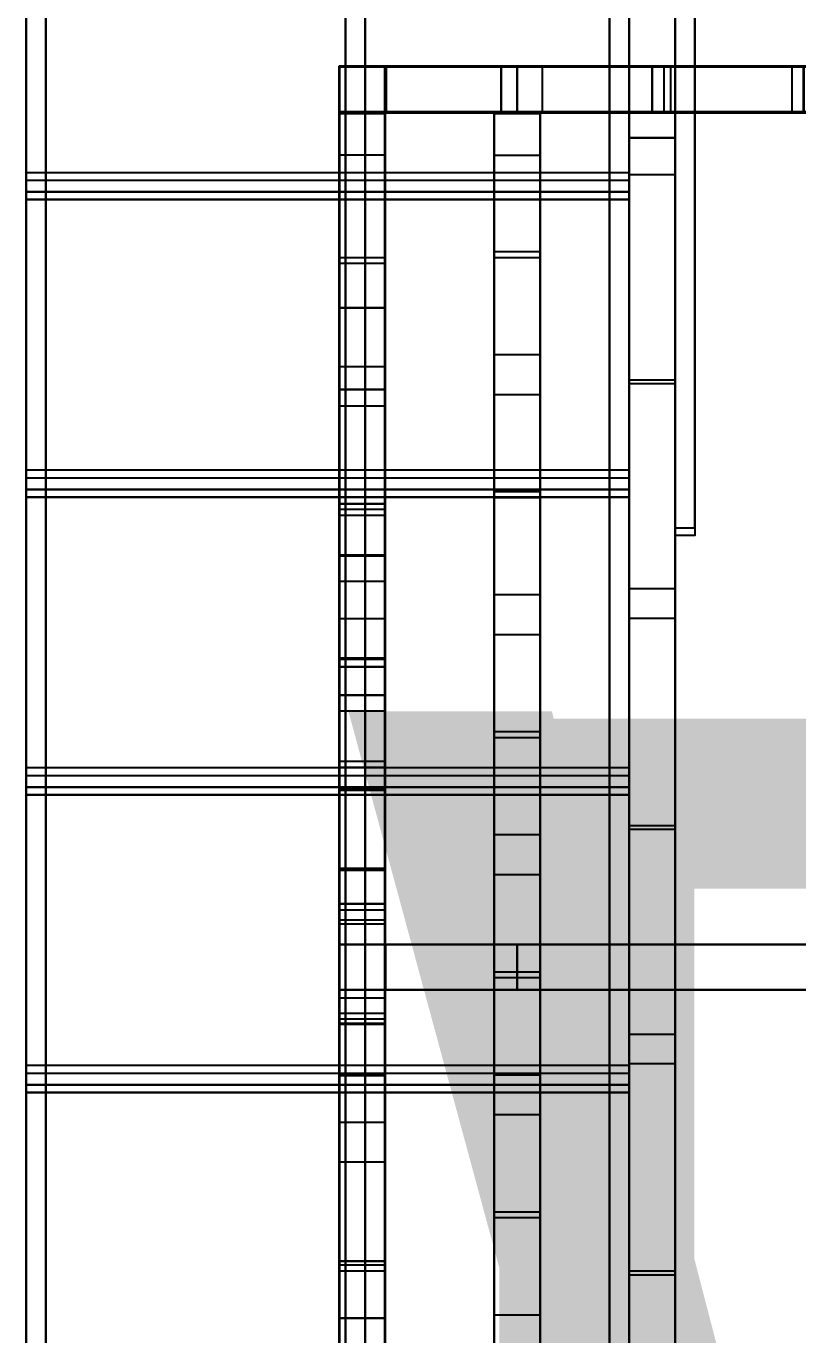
# Model space of a CAD drawing. Header units: inches. Extents: x -11 to 659, y 11 to 544.
# Drawn here: x -11.3 to 47.8, y 325 to 425.4 of the extents above; entities that cross this region are included whole.
import ezdxf

# ---------------------------------------------------------------- set-up
doc = ezdxf.new("R2010")
doc.units = ezdxf.units.IN
doc.header["$MEASUREMENT"] = 0
for name, color, linetype in [('FT2', 8, 'CONTINUOUS'), ('R2', 4, 'CONTINUOUS'), ('RT2', 7, 'CONTINUOUS'), ('W1', 5, 'CONTINUOUS'), ('W2', 5, 'CONTINUOUS')]:
    doc.layers.add(name, color=color, linetype=linetype)

msp = doc.modelspace()

# ---------------------------------------------------------------- linework, layer by layer
at = {"layer": 'FT2'}
for points in [[(12.66, 418.76, 136), (288.66, 418.76, 136), (288.66, 422.3, 136), (12.66, 422.3, 136)], [(12.66, 422.3, 136), (288.66, 422.3, 136), (288.66, 422.3, 134.54), (12.66, 422.3, 134.54)], [(12.66, 422.3, 120), (288.66, 422.3, 120), (288.66, 418.76, 120), (12.66, 418.76, 120)], [(12.66, 422.3, 120), (12.66, 422.3, 121.46), (288.66, 422.3, 121.46), (288.66, 422.3, 120)], [(12.66, 418.76, 120.04), (12.66, 418.76, 135.96), (12.66, 422.3, 135.96), (12.66, 422.3, 120.04)], [(12.66, 422.3, 120.04), (12.66, 422.3, 135.96), (14.12, 422.3, 135.96), (14.12, 422.3, 120.04)], [(25.09, 422.3, 135.96), (25.09, 422.3, 120.04), (25.09, 418.76, 120.04), (25.09, 418.76, 135.96)], [(25.09, 422.3, 135.96), (26.55, 422.3, 135.96), (26.55, 422.3, 120.04), (25.09, 422.3, 120.04)], [(28.23, 422.3, 136), (37.58, 422.3, 120.76), (36.34, 422.3, 120), (26.99, 422.3, 135.24)], [(28.23, 418.76, 136), (37.58, 418.76, 120.76), (37.58, 422.3, 120.76), (28.23, 422.3, 136)], [(38.06, 418.76, 120.76), (47.41, 418.76, 136), (47.41, 422.3, 136), (38.06, 422.3, 120.76)], [(38.06, 422.3, 120.76), (47.41, 422.3, 136), (48.65, 422.3, 135.24), (39.3, 422.3, 120)], [(12.66, 418.76, 136), (12.66, 418.76, 134.54), (288.66, 418.76, 134.54), (288.66, 418.76, 136)], [(12.66, 418.76, 120), (288.66, 418.76, 120), (288.66, 418.76, 121.46), (12.66, 418.76, 121.46)], [(12.66, 418.76, 120.04), (14.12, 418.76, 120.04), (14.12, 418.76, 135.96), (12.66, 418.76, 135.96)], [(16.2, 86.96, 136), (16.2, 418.72, 136), (12.66, 418.72, 136), (12.66, 86.96, 136)], [(12.66, 86.96, 136), (12.66, 418.72, 136), (12.66, 418.72, 134.54), (12.66, 86.96, 134.54)], [(12.66, 86.96, 120), (12.66, 418.72, 120), (16.2, 418.72, 120), (16.2, 86.96, 120)], [(12.66, 86.96, 120), (12.66, 86.96, 121.46), (12.66, 418.72, 121.46), (12.66, 418.72, 120)], [(12.66, 418.72, 120.04), (12.66, 418.72, 135.96), (16.2, 418.72, 135.96), (16.2, 418.72, 120.04)], [(12.66, 418.72, 120.04), (12.66, 417.26, 120.04), (12.66, 417.26, 135.96), (12.66, 418.72, 135.96)], [(16.2, 86.96, 136), (16.2, 86.96, 134.54), (16.2, 418.72, 134.54), (16.2, 418.72, 136)], [(16.2, 86.96, 120), (16.2, 418.72, 120), (16.2, 418.72, 121.46), (16.2, 86.96, 121.46)], [(16.2, 418.72, 120.04), (16.2, 418.72, 135.96), (16.2, 417.26, 135.96), (16.2, 417.26, 120.04)], [(28.08, 14.97, 136), (28.08, 418.72, 136), (24.54, 418.72, 136), (24.54, 14.97, 136)], [(24.54, 14.97, 136), (24.54, 418.72, 136), (24.54, 418.72, 134.54), (24.54, 14.97, 134.54)], [(24.54, 14.97, 120), (24.54, 418.72, 120), (28.08, 418.72, 120), (28.08, 14.97, 120)], [(24.54, 14.97, 120), (24.54, 14.97, 121.46), (24.54, 418.72, 121.46), (24.54, 418.72, 120)], [(24.54, 418.72, 120.04), (24.54, 418.72, 135.96), (28.08, 418.72, 135.96), (28.08, 418.72, 120.04)], [(24.54, 418.72, 120.04), (24.54, 417.26, 120.04), (24.54, 417.26, 135.96), (24.54, 418.72, 135.96)], [(25.09, 418.76, 135.96), (25.09, 418.76, 120.04), (26.55, 418.76, 120.04), (26.55, 418.76, 135.96)], [(28.23, 418.76, 136), (26.99, 418.76, 135.24), (36.34, 418.76, 120), (37.58, 418.76, 120.76)], [(28.08, 14.97, 136), (28.08, 14.97, 134.54), (28.08, 418.72, 134.54), (28.08, 418.72, 136)], [(28.08, 14.97, 120), (28.08, 418.72, 120), (28.08, 418.72, 121.46), (28.08, 14.97, 121.46)], [(28.08, 418.72, 120.04), (28.08, 418.72, 135.96), (28.08, 417.26, 135.96), (28.08, 417.26, 120.04)], [(38.06, 418.76, 120.76), (39.3, 418.76, 120), (48.65, 418.76, 135.24), (47.41, 418.76, 136)], [(12.66, 407.68, 120.66), (12.66, 415.52, 136), (12.66, 416.81, 135.34), (12.66, 408.98, 120)], [(16.2, 407.68, 120.66), (16.2, 408.98, 120), (16.2, 416.81, 135.34), (16.2, 415.52, 136)], [(24.54, 408.14, 120.63), (24.54, 415.5, 136), (24.54, 416.82, 135.37), (24.54, 409.45, 120)], [(28.08, 408.14, 120.63), (28.08, 409.45, 120), (28.08, 416.82, 135.37), (28.08, 415.5, 136)], [(16.2, 407.68, 120.66), (16.2, 415.52, 136), (12.66, 415.52, 136), (12.66, 407.68, 120.66)], [(28.08, 408.14, 120.63), (28.08, 415.5, 136), (24.54, 415.5, 136), (24.54, 408.14, 120.63)], [(16.2, 399.31, 136), (16.2, 407.2, 120.67), (12.66, 407.2, 120.67), (12.66, 399.31, 136)], [(12.66, 399.31, 136), (12.66, 407.2, 120.67), (12.66, 405.9, 120), (12.66, 398.01, 135.33)], [(16.2, 399.31, 136), (16.2, 398.01, 135.33), (16.2, 405.9, 120), (16.2, 407.2, 120.67)], [(28.08, 400.23, 136), (28.08, 407.65, 120.64), (24.54, 407.65, 120.64), (24.54, 400.23, 136)], [(24.54, 400.23, 136), (24.54, 407.65, 120.64), (24.54, 406.34, 120), (24.54, 398.92, 135.37)], [(28.08, 400.23, 136), (28.08, 398.92, 135.37), (28.08, 406.34, 120), (28.08, 407.65, 120.64)], [(24.54, 389.71, 120.64), (24.54, 397.14, 136), (24.54, 398.45, 135.37), (24.54, 391.02, 120)], [(28.08, 389.71, 120.64), (28.08, 391.02, 120), (28.08, 398.45, 135.37), (28.08, 397.14, 136)], [(12.66, 388.35, 120.67), (12.66, 396.25, 136), (12.66, 397.54, 135.33), (12.66, 389.65, 120)], [(16.2, 388.35, 120.67), (16.2, 389.65, 120), (16.2, 397.54, 135.33), (16.2, 396.25, 136)], [(28.08, 389.71, 120.64), (28.08, 397.14, 136), (24.54, 397.14, 136), (24.54, 389.71, 120.64)], [(16.2, 388.35, 120.67), (16.2, 396.25, 136), (12.66, 396.25, 136), (12.66, 388.35, 120.67)], [(28.08, 381.81, 136), (28.08, 389.24, 120.64), (24.54, 389.24, 120.64), (24.54, 381.81, 136)], [(24.54, 381.81, 136), (24.54, 389.24, 120.64), (24.54, 387.93, 120), (24.54, 380.5, 135.37)], [(28.08, 381.81, 136), (28.08, 380.5, 135.37), (28.08, 387.93, 120), (28.08, 389.24, 120.64)], [(16.2, 379.98, 136), (16.2, 387.88, 120.67), (12.66, 387.88, 120.67), (12.66, 379.98, 136)], [(12.66, 379.98, 136), (12.66, 387.88, 120.67), (12.66, 386.58, 120), (12.66, 378.69, 135.33)], [(16.2, 379.98, 136), (16.2, 378.69, 135.33), (16.2, 386.58, 120), (16.2, 387.88, 120.67)], [(24.54, 371.29, 120.64), (24.54, 378.72, 136), (24.54, 380.03, 135.37), (24.54, 372.6, 120)], [(28.08, 371.29, 120.64), (28.08, 372.6, 120), (28.08, 380.03, 135.37), (28.08, 378.72, 136)], [(28.08, 371.29, 120.64), (28.08, 378.72, 136), (24.54, 378.72, 136), (24.54, 371.29, 120.64)], [(12.66, 369.03, 120.67), (12.66, 376.92, 136), (12.66, 378.22, 135.33), (12.66, 370.32, 120)], [(16.2, 369.03, 120.67), (16.2, 370.32, 120), (16.2, 378.22, 135.33), (16.2, 376.92, 136)], [(16.2, 369.03, 120.67), (16.2, 376.92, 136), (12.66, 376.92, 136), (12.66, 369.03, 120.67)], [(28.08, 363.39, 136), (28.08, 370.82, 120.64), (24.54, 370.82, 120.64), (24.54, 363.39, 136)], [(24.54, 363.39, 136), (24.54, 370.82, 120.64), (24.54, 369.51, 120), (24.54, 362.08, 135.37)], [(28.08, 363.39, 136), (28.08, 362.08, 135.37), (28.08, 369.51, 120), (28.08, 370.82, 120.64)], [(16.2, 360.66, 136), (16.2, 368.55, 120.67), (12.66, 368.55, 120.67), (12.66, 360.66, 136)], [(12.66, 360.66, 136), (12.66, 368.55, 120.67), (12.66, 367.26, 120), (12.66, 359.36, 135.33)], [(16.2, 360.66, 136), (16.2, 359.36, 135.33), (16.2, 367.26, 120), (16.2, 368.55, 120.67)], [(24.54, 352.87, 120.64), (24.54, 360.3, 136), (24.54, 361.61, 135.37), (24.54, 354.18, 120)], [(28.08, 352.87, 120.64), (28.08, 354.18, 120), (28.08, 361.61, 135.37), (28.08, 360.3, 136)], [(28.08, 352.87, 120.64), (28.08, 360.3, 136), (24.54, 360.3, 136), (24.54, 352.87, 120.64)], [(12.66, 349.7, 120.67), (12.66, 357.6, 136), (12.66, 358.89, 135.33), (12.66, 351, 120)], [(16.2, 349.7, 120.67), (16.2, 351, 120), (16.2, 358.89, 135.33), (16.2, 357.6, 136)], [(16.2, 349.7, 120.67), (16.2, 357.6, 136), (12.66, 357.6, 136), (12.66, 349.7, 120.67)], [(28.08, 344.97, 136), (28.08, 352.4, 120.64), (24.54, 352.4, 120.64), (24.54, 344.97, 136)], [(24.54, 344.97, 136), (24.54, 352.4, 120.64), (24.54, 351.09, 120), (24.54, 343.66, 135.37)], [(28.08, 344.97, 136), (28.08, 343.66, 135.37), (28.08, 351.09, 120), (28.08, 352.4, 120.64)], [(16.2, 341.33, 136), (16.2, 349.23, 120.67), (12.66, 349.23, 120.67), (12.66, 341.33, 136)], [(12.66, 341.33, 136), (12.66, 349.23, 120.67), (12.66, 347.93, 120), (12.66, 340.04, 135.33)], [(16.2, 341.33, 136), (16.2, 340.04, 135.33), (16.2, 347.93, 120), (16.2, 349.23, 120.67)], [(24.54, 334.45, 120.64), (24.54, 341.88, 136), (24.54, 343.19, 135.37), (24.54, 335.76, 120)], [(28.08, 334.45, 120.64), (28.08, 335.76, 120), (28.08, 343.19, 135.37), (28.08, 341.88, 136)], [(28.08, 334.45, 120.64), (28.08, 341.88, 136), (24.54, 341.88, 136), (24.54, 334.45, 120.64)], [(12.66, 330.38, 120.67), (12.66, 338.27, 136), (12.66, 339.57, 135.33), (12.66, 331.67, 120)], [(16.2, 330.38, 120.67), (16.2, 331.67, 120), (16.2, 339.57, 135.33), (16.2, 338.27, 136)], [(16.2, 330.38, 120.67), (16.2, 338.27, 136), (12.66, 338.27, 136), (12.66, 330.38, 120.67)], [(28.08, 326.55, 136), (28.08, 333.98, 120.64), (24.54, 333.98, 120.64), (24.54, 326.55, 136)], [(24.54, 326.55, 136), (24.54, 333.98, 120.64), (24.54, 332.67, 120), (24.54, 325.24, 135.37)], [(28.08, 326.55, 136), (28.08, 325.24, 135.37), (28.08, 332.67, 120), (28.08, 333.98, 120.64)], [(16.2, 322.01, 136), (16.2, 329.9, 120.67), (12.66, 329.9, 120.67), (12.66, 322.01, 136)], [(12.66, 322.01, 136), (12.66, 329.9, 120.67), (12.66, 328.61, 120), (12.66, 320.71, 135.33)], [(16.2, 322.01, 136), (16.2, 320.71, 135.33), (16.2, 328.61, 120), (16.2, 329.9, 120.67)]]:
    msp.add_3dface(points, dxfattribs=at)
at = {"layer": 'R2'}
for points in [[(-11.34, 457.78, 256.5), (-11.34, 46.78, 324.98), (-11.34, 47.36, 328.5), (-11.34, 458.36, 260.01)], [(-9.84, 47.36, 328.5), (-9.84, 458.36, 260.01), (-11.34, 458.36, 260.01), (-11.34, 47.36, 328.5)], [(33.39, 458.36, 260.01), (33.39, 47.36, 328.5), (34.89, 47.36, 328.5), (34.89, 458.36, 260.01)], [(34.89, 46.78, 324.98), (34.89, 457.78, 256.5), (34.89, 458.36, 260.01), (34.89, 47.36, 328.5)], [(38.43, 457.78, 256.59), (38.43, 386.34, 268.5), (38.43, 386.92, 272.01), (38.43, 458.37, 260.11)], [(39.93, 386.92, 272.01), (39.93, 458.37, 260.11), (38.43, 458.37, 260.11), (38.43, 386.92, 272.01)], [(-9.84, 457.78, 256.5), (-9.84, 46.78, 324.98), (-11.34, 46.78, 324.98), (-11.34, 457.78, 256.5)], [(33.39, 46.78, 324.98), (33.39, 457.78, 256.5), (34.89, 457.78, 256.5), (34.89, 46.78, 324.98)], [(39.93, 457.78, 256.59), (39.93, 386.34, 268.5), (38.43, 386.34, 268.5), (38.43, 457.78, 256.59)], [(13.16, 435.53, 263.82), (13.16, 412.7, 267.62), (14.66, 412.7, 267.62), (14.66, 435.53, 263.82)], [(13.16, 412.11, 264.11), (13.16, 434.94, 260.3), (14.66, 434.94, 260.3), (14.66, 412.11, 264.11)], [(14.66, 412.11, 264.11), (14.66, 434.94, 260.3), (14.66, 435.53, 263.82), (14.66, 412.7, 267.62)], [(34.89, 414.17, 267.38), (-11.34, 414.17, 267.38), (-11.34, 412.7, 267.62), (34.89, 412.7, 267.62)], [(-11.34, 413.59, 263.86), (34.89, 413.59, 263.86), (34.89, 412.11, 264.11), (-11.34, 412.11, 264.11)], [(-11.34, 412.11, 264.11), (34.89, 412.11, 264.11), (34.89, 412.7, 267.62), (-11.34, 412.7, 267.62)], [(13.16, 412.7, 267.62), (13.16, 389.86, 271.43), (14.66, 389.86, 271.43), (14.66, 412.7, 267.62)], [(14.66, 389.28, 267.91), (14.66, 412.11, 264.11), (14.66, 412.7, 267.62), (14.66, 389.86, 271.43)], [(13.16, 389.28, 267.91), (13.16, 412.11, 264.11), (14.66, 412.11, 264.11), (14.66, 389.28, 267.91)], [(34.89, 391.34, 271.18), (-11.34, 391.34, 271.18), (-11.34, 389.86, 271.43), (34.89, 389.86, 271.43)], [(-11.34, 390.76, 267.67), (34.89, 390.76, 267.67), (34.89, 389.28, 267.91), (-11.34, 389.28, 267.91)], [(-11.34, 389.28, 267.91), (34.89, 389.28, 267.91), (34.89, 389.86, 271.43), (-11.34, 389.86, 271.43)], [(13.16, 389.86, 271.43), (13.16, 367.03, 275.23), (14.66, 367.03, 275.23), (14.66, 389.86, 271.43)], [(14.66, 366.44, 271.72), (14.66, 389.28, 267.91), (14.66, 389.86, 271.43), (14.66, 367.03, 275.23)], [(13.16, 366.44, 271.72), (13.16, 389.28, 267.91), (14.66, 389.28, 267.91), (14.66, 366.44, 271.72)], [(34.89, 368.51, 274.99), (-11.34, 368.51, 274.99), (-11.34, 367.03, 275.23), (34.89, 367.03, 275.23)], [(-11.34, 367.92, 271.47), (34.89, 367.92, 271.47), (34.89, 366.44, 271.72), (-11.34, 366.44, 271.72)], [(-11.34, 366.44, 271.72), (34.89, 366.44, 271.72), (34.89, 367.03, 275.23), (-11.34, 367.03, 275.23)], [(13.16, 367.03, 275.23), (13.16, 344.2, 279.04), (14.66, 344.2, 279.04), (14.66, 367.03, 275.23)], [(14.66, 343.61, 275.52), (14.66, 366.44, 271.72), (14.66, 367.03, 275.23), (14.66, 344.2, 279.04)], [(13.16, 343.61, 275.52), (13.16, 366.44, 271.72), (14.66, 366.44, 271.72), (14.66, 343.61, 275.52)], [(34.89, 345.67, 278.79), (-11.34, 345.67, 278.79), (-11.34, 344.2, 279.04), (34.89, 344.2, 279.04)], [(-11.34, 345.09, 275.28), (34.89, 345.09, 275.28), (34.89, 343.61, 275.52), (-11.34, 343.61, 275.52)], [(-11.34, 343.61, 275.52), (34.89, 343.61, 275.52), (34.89, 344.2, 279.04), (-11.34, 344.2, 279.04)], [(13.16, 344.2, 279.04), (13.16, 321.36, 282.84), (14.66, 321.36, 282.84), (14.66, 344.2, 279.04)], [(13.16, 320.78, 279.33), (13.16, 343.61, 275.52), (14.66, 343.61, 275.52), (14.66, 320.78, 279.33)], [(14.66, 320.78, 279.33), (14.66, 343.61, 275.52), (14.66, 344.2, 279.04), (14.66, 321.36, 282.84)]]:
    msp.add_3dface(points, dxfattribs=at)
at = {"layer": 'RT2'}
for points in [[(34.89, 458.34, 260), (34.89, 47.34, 328.48), (38.43, 47.34, 328.48), (38.43, 458.34, 260)], [(34.89, 458.34, 260), (34.89, 458.1, 258.56), (34.89, 47.1, 327.05), (34.89, 47.34, 328.48)], [(38.43, 458.34, 260), (38.43, 47.34, 328.48), (38.43, 47.1, 327.05), (38.43, 458.1, 258.56)], [(34.89, 416.84, 250.56), (34.89, 88.84, 305.22), (34.89, 89.08, 306.65), (34.89, 417.08, 252)], [(38.43, 416.84, 250.56), (38.43, 88.84, 305.22), (34.89, 88.84, 305.22), (34.89, 416.84, 250.56)], [(34.89, 416.84, 250.81), (34.89, 416.84, 266.92), (38.43, 416.84, 266.92), (38.43, 416.84, 250.81)], [(34.89, 416.84, 250.81), (34.89, 415.38, 250.81), (34.89, 415.38, 266.92), (34.89, 416.84, 266.92)], [(38.43, 416.84, 250.56), (38.43, 417.08, 252), (38.43, 89.08, 306.65), (38.43, 88.84, 305.22)], [(38.43, 416.84, 250.81), (38.43, 416.84, 266.92), (38.43, 415.38, 266.92), (38.43, 415.38, 250.81)], [(34.89, 414.02, 267.39), (34.89, 414.94, 266.25), (34.89, 399.19, 253.5), (34.89, 398.27, 254.64)], [(38.43, 414.02, 267.39), (38.43, 398.27, 254.64), (38.43, 399.19, 253.5), (38.43, 414.94, 266.25)], [(34.89, 414.02, 267.39), (34.89, 398.27, 254.64), (38.43, 398.27, 254.64), (38.43, 414.02, 267.39)], [(34.89, 397.98, 254.86), (34.89, 382.27, 272.68), (38.43, 382.27, 272.68), (38.43, 397.98, 254.86)], [(34.89, 397.98, 254.86), (34.89, 396.89, 253.9), (34.89, 381.18, 271.71), (34.89, 382.27, 272.68)], [(38.43, 397.98, 254.86), (38.43, 382.27, 272.68), (38.43, 381.18, 271.71), (38.43, 396.89, 253.9)], [(34.89, 379.98, 273.06), (34.89, 380.89, 271.92), (34.89, 365, 259.2), (34.89, 364.09, 260.34)], [(38.43, 379.98, 273.06), (38.43, 364.09, 260.34), (38.43, 365, 259.2), (38.43, 380.89, 271.92)], [(34.89, 379.98, 273.06), (34.89, 364.09, 260.34), (38.43, 364.09, 260.34), (38.43, 379.98, 273.06)], [(34.89, 363.79, 260.56), (34.89, 348.09, 278.37), (38.43, 348.09, 278.37), (38.43, 363.79, 260.56)], [(34.89, 363.79, 260.56), (34.89, 362.7, 259.59), (34.89, 346.99, 277.41), (34.89, 348.09, 278.37)], [(38.43, 363.79, 260.56), (38.43, 348.09, 278.37), (38.43, 346.99, 277.41), (38.43, 362.7, 259.59)], [(34.89, 345.79, 278.75), (34.89, 346.7, 277.62), (34.89, 330.82, 264.9), (34.89, 329.91, 266.03)], [(38.43, 345.79, 278.75), (38.43, 329.91, 266.03), (38.43, 330.82, 264.9), (38.43, 346.7, 277.62)], [(34.89, 345.79, 278.75), (34.89, 329.91, 266.03), (38.43, 329.91, 266.03), (38.43, 345.79, 278.75)], [(34.89, 329.6, 266.25), (34.89, 313.9, 284.07), (38.43, 313.9, 284.07), (38.43, 329.6, 266.25)], [(34.89, 329.6, 266.25), (34.89, 328.51, 265.29), (34.89, 312.81, 283.11), (34.89, 313.9, 284.07)], [(38.43, 329.6, 266.25), (38.43, 313.9, 284.07), (38.43, 312.81, 283.11), (38.43, 328.51, 265.29)]]:
    msp.add_3dface(points, dxfattribs=at)
at = {"layer": 'W1'}
for points in [[(12.68, 83.34), (12.68, 422.34), (16.18, 422.34), (16.18, 83.34)], [(12.68, 83.34, 1.5), (12.68, 422.34, 1.5), (12.68, 422.34), (12.68, 83.34)], [(12.68, 422.34), (12.68, 422.34, 120), (16.18, 422.34, 120), (16.18, 422.34)], [(12.68, 420.84), (12.68, 420.84, 120), (12.68, 422.34, 120), (12.68, 422.34)], [(12.68, 422.34, 120), (12.68, 83.34, 120), (16.18, 83.34, 120), (16.18, 422.34, 120)], [(12.68, 422.34, 118.5), (12.68, 83.34, 118.5), (12.68, 83.34, 120), (12.68, 422.34, 120)], [(12.68, 422.34, 60), (12.68, 418.84, 60), (16.18, 418.84, 60), (16.18, 422.34, 60)], [(12.68, 422.34, 58.5), (12.68, 418.84, 58.5), (12.68, 418.84, 60), (12.68, 422.34, 60)], [(16.18, 422.34, 1.5), (16.18, 83.34, 1.5), (16.18, 83.34), (16.18, 422.34)], [(16.18, 420.84, 120), (16.18, 420.84), (16.18, 422.34), (16.18, 422.34, 120)], [(16.18, 83.34, 118.5), (16.18, 422.34, 118.5), (16.18, 422.34, 120), (16.18, 83.34, 120)], [(16.18, 418.84, 58.5), (16.18, 422.34, 58.5), (16.18, 422.34, 60), (16.18, 418.84, 60)], [(16.26, 422.34), (285.07, 422.34), (285.07, 418.84), (16.26, 418.84)], [(16.26, 422.34, 1.5), (285.07, 422.34, 1.5), (285.07, 422.34), (16.26, 422.34)], [(285.07, 422.34, 120), (16.26, 422.34, 120), (16.26, 418.84, 120), (285.07, 418.84, 120)], [(285.07, 422.34, 118.5), (16.26, 422.34, 118.5), (16.26, 422.34, 120), (285.07, 422.34, 120)], [(16.26, 422.34, 120), (16.26, 422.34), (16.26, 418.84), (16.26, 418.84, 120)], [(17.76, 422.34, 120), (17.76, 422.34), (16.26, 422.34), (16.26, 422.34, 120)], [(26.31, 422.34, 60), (16.26, 422.34, 60), (16.26, 418.84, 60), (26.31, 418.84, 60)], [(26.31, 422.34, 58.5), (16.26, 422.34, 58.5), (16.26, 422.34, 60), (26.31, 422.34, 60)], [(26.31, 422.34, 120), (26.31, 422.34), (26.31, 418.84), (26.31, 418.84, 120)], [(27.81, 422.34, 120), (27.81, 422.34), (26.31, 422.34), (26.31, 422.34, 120)], [(48.31, 422.34, 60), (26.31, 422.34, 60), (26.31, 418.84, 60), (48.31, 418.84, 60)], [(48.31, 422.34, 58.5), (26.31, 422.34, 58.5), (26.31, 422.34, 60), (48.31, 422.34, 60)], [(12.68, 418.84), (12.68, 418.84, 120), (16.18, 418.84, 120), (16.18, 418.84)], [(12.68, 417.34), (12.68, 417.34, 120), (12.68, 418.84, 120), (12.68, 418.84)], [(12.68, 418.84, 60), (12.68, 397.55, 60), (16.18, 397.55, 60), (16.18, 418.84, 60)], [(12.68, 418.84, 58.5), (12.68, 397.55, 58.5), (12.68, 397.55, 60), (12.68, 418.84, 60)], [(16.18, 417.34, 120), (16.18, 417.34), (16.18, 418.84), (16.18, 418.84, 120)], [(16.18, 397.55, 58.5), (16.18, 418.84, 58.5), (16.18, 418.84, 60), (16.18, 397.55, 60)], [(285.07, 418.84, 1.5), (16.26, 418.84, 1.5), (16.26, 418.84), (285.07, 418.84)], [(16.26, 418.84, 118.5), (285.07, 418.84, 118.5), (285.07, 418.84, 120), (16.26, 418.84, 120)], [(17.76, 418.84), (17.76, 418.84, 120), (16.26, 418.84, 120), (16.26, 418.84)], [(16.26, 418.84, 58.5), (26.31, 418.84, 58.5), (26.31, 418.84, 60), (16.26, 418.84, 60)], [(27.81, 418.84), (27.81, 418.84, 120), (26.31, 418.84, 120), (26.31, 418.84)], [(26.31, 418.84, 58.5), (48.31, 418.84, 58.5), (48.31, 418.84, 60), (26.31, 418.84, 60)], [(12.68, 399.05, 120), (12.68, 399.05), (12.68, 397.55), (12.68, 397.55, 120)], [(16.18, 399.05), (16.18, 399.05, 120), (16.18, 397.55, 120), (16.18, 397.55)], [(12.68, 397.55, 120), (12.68, 397.55), (16.18, 397.55), (16.18, 397.55, 120)], [(12.68, 397.55, 60), (12.68, 376.26, 60), (16.18, 376.26, 60), (16.18, 397.55, 60)], [(12.68, 397.55, 58.5), (12.68, 376.26, 58.5), (12.68, 376.26, 60), (12.68, 397.55, 60)], [(16.18, 376.26, 58.5), (16.18, 397.55, 58.5), (16.18, 397.55, 60), (16.18, 376.26, 60)], [(12.68, 377.76, 120), (12.68, 377.76), (12.68, 376.26), (12.68, 376.26, 120)], [(16.18, 377.76), (16.18, 377.76, 120), (16.18, 376.26, 120), (16.18, 376.26)], [(12.68, 376.26, 120), (12.68, 376.26), (16.18, 376.26), (16.18, 376.26, 120)], [(12.68, 376.26, 60), (12.68, 354.97, 60), (16.18, 354.97, 60), (16.18, 376.26, 60)], [(12.68, 376.26, 58.5), (12.68, 354.97, 58.5), (12.68, 354.97, 60), (12.68, 376.26, 60)], [(16.18, 354.97, 58.5), (16.18, 376.26, 58.5), (16.18, 376.26, 60), (16.18, 354.97, 60)], [(12.68, 356.47, 120), (12.68, 356.47), (12.68, 354.97), (12.68, 354.97, 120)], [(16.18, 356.47), (16.18, 356.47, 120), (16.18, 354.97, 120), (16.18, 354.97)], [(12.68, 354.97, 120), (12.68, 354.97), (16.18, 354.97), (16.18, 354.97, 120)], [(12.68, 354.97, 60), (12.68, 351.47, 60), (16.18, 351.47, 60), (16.18, 354.97, 60)], [(12.68, 354.97, 58.5), (12.68, 351.47, 58.5), (12.68, 351.47, 60), (12.68, 354.97, 60)], [(16.18, 351.47, 58.5), (16.18, 354.97, 58.5), (16.18, 354.97, 60), (16.18, 351.47, 60)], [(16.22, 354.97), (140.39, 354.97), (140.39, 351.47), (16.22, 351.47)], [(16.22, 354.97, 1.5), (140.39, 354.97, 1.5), (140.39, 354.97), (16.22, 354.97)], [(140.39, 354.97, 120), (16.22, 354.97, 120), (16.22, 351.47, 120), (140.39, 351.47, 120)], [(140.39, 354.97, 118.5), (16.22, 354.97, 118.5), (16.22, 354.97, 120), (140.39, 354.97, 120)], [(16.22, 354.97, 120), (16.22, 354.97), (16.22, 351.47), (16.22, 351.47, 120)], [(17.72, 354.97, 120), (17.72, 354.97), (16.22, 354.97), (16.22, 354.97, 120)], [(26.31, 354.97, 40), (16.22, 354.97, 40), (16.22, 351.47, 40), (26.31, 351.47, 40)], [(26.31, 354.97, 38.5), (16.22, 354.97, 38.5), (16.22, 354.97, 40), (26.31, 354.97, 40)], [(26.31, 354.97, 80), (16.22, 354.97, 80), (16.22, 351.47, 80), (26.31, 351.47, 80)], [(26.31, 354.97, 78.5), (16.22, 354.97, 78.5), (16.22, 354.97, 80), (26.31, 354.97, 80)], [(26.31, 354.97, 120), (26.31, 354.97), (26.31, 351.47), (26.31, 351.47, 120)], [(27.81, 354.97, 120), (27.81, 354.97), (26.31, 354.97), (26.31, 354.97, 120)], [(50.31, 354.97, 40), (26.31, 354.97, 40), (26.31, 351.47, 40), (50.31, 351.47, 40)], [(50.31, 354.97, 38.5), (26.31, 354.97, 38.5), (26.31, 354.97, 40), (50.31, 354.97, 40)], [(50.31, 354.97, 80), (26.31, 354.97, 80), (26.31, 351.47, 80), (50.31, 351.47, 80)], [(50.31, 354.97, 78.5), (26.31, 354.97, 78.5), (26.31, 354.97, 80), (50.31, 354.97, 80)], [(12.68, 351.47), (12.68, 351.47, 120), (16.18, 351.47, 120), (16.18, 351.47)], [(12.68, 349.97), (12.68, 349.97, 120), (12.68, 351.47, 120), (12.68, 351.47)], [(12.68, 351.47, 60), (12.68, 330.66, 60), (16.18, 330.66, 60), (16.18, 351.47, 60)], [(12.68, 351.47, 58.5), (12.68, 330.66, 58.5), (12.68, 330.66, 60), (12.68, 351.47, 60)], [(16.18, 349.97, 120), (16.18, 349.97), (16.18, 351.47), (16.18, 351.47, 120)], [(16.18, 330.66, 58.5), (16.18, 351.47, 58.5), (16.18, 351.47, 60), (16.18, 330.66, 60)], [(140.39, 351.47, 1.5), (16.22, 351.47, 1.5), (16.22, 351.47), (140.39, 351.47)], [(16.22, 351.47, 118.5), (140.39, 351.47, 118.5), (140.39, 351.47, 120), (16.22, 351.47, 120)], [(17.72, 351.47), (17.72, 351.47, 120), (16.22, 351.47, 120), (16.22, 351.47)], [(16.22, 351.47, 38.5), (26.31, 351.47, 38.5), (26.31, 351.47, 40), (16.22, 351.47, 40)], [(16.22, 351.47, 78.5), (26.31, 351.47, 78.5), (26.31, 351.47, 80), (16.22, 351.47, 80)], [(27.81, 351.47), (27.81, 351.47, 120), (26.31, 351.47, 120), (26.31, 351.47)], [(26.31, 351.47, 38.5), (50.31, 351.47, 38.5), (50.31, 351.47, 40), (26.31, 351.47, 40)], [(26.31, 351.47, 78.5), (50.31, 351.47, 78.5), (50.31, 351.47, 80), (26.31, 351.47, 80)], [(12.68, 332.16, 120), (12.68, 332.16), (12.68, 330.66), (12.68, 330.66, 120)], [(16.18, 332.16), (16.18, 332.16, 120), (16.18, 330.66, 120), (16.18, 330.66)], [(12.68, 330.66, 120), (12.68, 330.66), (16.18, 330.66), (16.18, 330.66, 120)], [(12.68, 330.66, 60), (12.68, 309.84, 60), (16.18, 309.84, 60), (16.18, 330.66, 60)], [(12.68, 330.66, 58.5), (12.68, 309.84, 58.5), (12.68, 309.84, 60), (12.68, 330.66, 60)], [(16.18, 309.84, 58.5), (16.18, 330.66, 58.5), (16.18, 330.66, 60), (16.18, 309.84, 60)]]:
    msp.add_3dface(points, dxfattribs=at)
at = {"layer": 'W2'}
for points in [[(12.67, 83.34, 136.81), (12.67, 422.34, 136.81), (16.17, 422.34, 136.81), (16.17, 83.34, 136.81)], [(12.67, 83.34, 138.31), (12.67, 422.34, 138.31), (12.67, 422.34, 136.81), (12.67, 83.34, 136.81)], [(12.67, 422.34, 136.81), (12.67, 422.34, 262.4), (16.17, 422.34, 262.4), (16.17, 422.34, 136.81)], [(12.67, 420.84, 136.81), (12.67, 420.84, 262.4), (12.67, 422.34, 262.4), (12.67, 422.34, 136.81)], [(12.67, 422.34, 262.4), (12.67, 83.34, 318.89), (16.17, 83.34, 318.89), (16.17, 422.34, 262.4)], [(12.67, 422.09, 260.93), (12.67, 83.09, 317.41), (12.67, 83.34, 318.89), (12.67, 422.34, 262.4)], [(12.67, 422.34, 182.33), (12.67, 418.84, 182.33), (16.17, 418.84, 182.33), (16.17, 422.34, 182.33)], [(12.67, 422.34, 180.83), (12.67, 418.84, 180.83), (12.67, 418.84, 182.33), (12.67, 422.34, 182.33)], [(12.67, 422.34, 227.85), (12.67, 418.84, 227.85), (16.17, 418.84, 227.85), (16.17, 422.34, 227.85)], [(12.67, 422.34, 226.35), (12.67, 418.84, 226.35), (12.67, 418.84, 227.85), (12.67, 422.34, 227.85)], [(16.17, 422.34, 138.31), (16.17, 83.34, 138.31), (16.17, 83.34, 136.81), (16.17, 422.34, 136.81)], [(16.17, 420.84, 262.4), (16.17, 420.84, 136.81), (16.17, 422.34, 136.81), (16.17, 422.34, 262.4)], [(16.17, 83.09, 317.41), (16.17, 422.09, 260.93), (16.17, 422.34, 262.4), (16.17, 83.34, 318.89)], [(16.17, 418.84, 180.83), (16.17, 422.34, 180.83), (16.17, 422.34, 182.33), (16.17, 418.84, 182.33)], [(16.17, 418.84, 226.35), (16.17, 422.34, 226.35), (16.17, 422.34, 227.85), (16.17, 418.84, 227.85)], [(16.19, 422.34, 136.81), (285.07, 422.34, 136.81), (285.07, 418.84, 136.81), (16.19, 418.84, 136.81)], [(16.19, 422.34, 138.31), (285.07, 422.34, 138.31), (285.07, 422.34, 136.81), (16.19, 422.34, 136.81)], [(285.07, 422.34, 262.44), (16.19, 422.34, 262.44), (16.19, 418.84, 262.44), (285.07, 418.84, 262.44)], [(285.07, 422.34, 260.94), (16.19, 422.34, 260.94), (16.19, 422.34, 262.44), (285.07, 422.34, 262.44)], [(16.19, 422.34, 262.44), (16.19, 422.34, 136.81), (16.19, 418.84, 136.81), (16.19, 418.84, 262.44)], [(17.69, 422.34, 262.44), (17.69, 422.34, 136.81), (16.19, 422.34, 136.81), (16.19, 422.34, 262.44)], [(36.66, 422.34, 178.69), (16.19, 422.34, 178.69), (16.19, 418.84, 178.69), (36.66, 418.84, 178.69)], [(36.66, 422.34, 177.19), (16.19, 422.34, 177.19), (16.19, 422.34, 178.69), (36.66, 422.34, 178.69)], [(36.66, 422.34, 220.56), (16.19, 422.34, 220.56), (16.19, 418.84, 220.56), (36.66, 418.84, 220.56)], [(36.66, 422.34, 219.06), (16.19, 422.34, 219.06), (16.19, 422.34, 220.56), (36.66, 422.34, 220.56)], [(36.66, 422.34, 262.44), (36.66, 422.34, 136.81), (36.66, 418.84, 136.81), (36.66, 418.84, 262.44)], [(38.16, 422.34, 262.44), (38.16, 422.34, 136.81), (36.66, 422.34, 136.81), (36.66, 422.34, 262.44)], [(48.26, 422.34, 178.69), (36.66, 422.34, 178.69), (36.66, 418.84, 178.69), (48.26, 418.84, 178.69)], [(48.26, 422.34, 177.19), (36.66, 422.34, 177.19), (36.66, 422.34, 178.69), (48.26, 422.34, 178.69)], [(48.26, 422.34, 220.56), (36.66, 422.34, 220.56), (36.66, 418.84, 220.56), (48.26, 418.84, 220.56)], [(48.26, 422.34, 219.06), (36.66, 422.34, 219.06), (36.66, 422.34, 220.56), (48.26, 422.34, 220.56)], [(12.67, 418.84, 136.81), (12.67, 418.84, 262.99), (16.17, 418.84, 262.99), (16.17, 418.84, 136.81)], [(12.67, 417.34, 136.81), (12.67, 417.34, 262.99), (12.67, 418.84, 262.99), (12.67, 418.84, 136.81)], [(12.67, 418.84, 182.33), (12.67, 403.81, 182.33), (16.17, 403.81, 182.33), (16.17, 418.84, 182.33)], [(12.67, 418.84, 180.83), (12.67, 403.81, 180.83), (12.67, 403.81, 182.33), (12.67, 418.84, 182.33)], [(12.67, 418.84, 227.85), (12.67, 403.81, 227.85), (16.17, 403.81, 227.85), (16.17, 418.84, 227.85)], [(12.67, 418.84, 226.35), (12.67, 403.81, 226.35), (12.67, 403.81, 227.85), (12.67, 418.84, 227.85)], [(16.17, 417.34, 262.99), (16.17, 417.34, 136.81), (16.17, 418.84, 136.81), (16.17, 418.84, 262.99)], [(16.17, 403.81, 180.83), (16.17, 418.84, 180.83), (16.17, 418.84, 182.33), (16.17, 403.81, 182.33)], [(16.17, 403.81, 226.35), (16.17, 418.84, 226.35), (16.17, 418.84, 227.85), (16.17, 403.81, 227.85)], [(285.07, 418.84, 138.31), (16.19, 418.84, 138.31), (16.19, 418.84, 136.81), (285.07, 418.84, 136.81)], [(16.19, 418.84, 260.94), (285.07, 418.84, 260.94), (285.07, 418.84, 262.44), (16.19, 418.84, 262.44)], [(17.69, 418.84, 136.81), (17.69, 418.84, 262.44), (16.19, 418.84, 262.44), (16.19, 418.84, 136.81)], [(16.19, 418.84, 177.19), (36.66, 418.84, 177.19), (36.66, 418.84, 178.69), (16.19, 418.84, 178.69)], [(16.19, 418.84, 219.06), (36.66, 418.84, 219.06), (36.66, 418.84, 220.56), (16.19, 418.84, 220.56)], [(38.16, 418.84, 136.81), (38.16, 418.84, 262.44), (36.66, 418.84, 262.44), (36.66, 418.84, 136.81)], [(36.66, 418.84, 177.19), (48.26, 418.84, 177.19), (48.26, 418.84, 178.69), (36.66, 418.84, 178.69)], [(36.66, 418.84, 219.06), (48.26, 418.84, 219.06), (48.26, 418.84, 220.56), (36.66, 418.84, 220.56)], [(12.67, 405.31, 265.49), (12.67, 405.31, 136.81), (12.67, 403.81, 136.81), (12.67, 403.81, 265.49)], [(16.17, 405.31, 136.81), (16.17, 405.31, 265.49), (16.17, 403.81, 265.49), (16.17, 403.81, 136.81)], [(12.67, 403.81, 265.49), (12.67, 403.81, 136.81), (16.17, 403.81, 136.81), (16.17, 403.81, 265.49)], [(12.67, 403.81, 182.33), (12.67, 388.78, 182.33), (16.17, 388.78, 182.33), (16.17, 403.81, 182.33)], [(12.67, 403.81, 180.83), (12.67, 388.78, 180.83), (12.67, 388.78, 182.33), (12.67, 403.81, 182.33)], [(12.67, 403.81, 227.85), (12.67, 388.78, 227.85), (16.17, 388.78, 227.85), (16.17, 403.81, 227.85)], [(12.67, 403.81, 226.35), (12.67, 388.78, 226.35), (12.67, 388.78, 227.85), (12.67, 403.81, 227.85)], [(16.17, 388.78, 180.83), (16.17, 403.81, 180.83), (16.17, 403.81, 182.33), (16.17, 388.78, 182.33)], [(16.17, 388.78, 226.35), (16.17, 403.81, 226.35), (16.17, 403.81, 227.85), (16.17, 388.78, 227.85)], [(12.67, 388.78, 136.81), (12.67, 388.78, 268), (16.17, 388.78, 268), (16.17, 388.78, 136.81)], [(12.67, 387.28, 136.81), (12.67, 387.28, 268), (12.67, 388.78, 268), (12.67, 388.78, 136.81)], [(12.67, 384.84, 220.81), (12.67, 388.78, 220.81), (16.17, 388.78, 220.81), (16.17, 384.84, 220.81)], [(12.67, 384.84, 222.31), (12.67, 388.78, 222.31), (12.67, 388.78, 220.81), (12.67, 384.84, 220.81)], [(12.67, 388.78, 182.33), (12.67, 384.84, 182.33), (16.17, 384.84, 182.33), (16.17, 388.78, 182.33)], [(12.67, 388.78, 180.83), (12.67, 384.84, 180.83), (12.67, 384.84, 182.33), (12.67, 388.78, 182.33)], [(12.67, 388.78, 227.85), (12.67, 384.84, 227.85), (16.17, 384.84, 227.85), (16.17, 388.78, 227.85)], [(12.67, 388.78, 226.35), (12.67, 384.84, 226.35), (12.67, 384.84, 227.85), (12.67, 388.78, 227.85)], [(16.17, 387.28, 268), (16.17, 387.28, 136.81), (16.17, 388.78, 136.81), (16.17, 388.78, 268)], [(16.17, 388.78, 222.31), (16.17, 384.84, 222.31), (16.17, 384.84, 220.81), (16.17, 388.78, 220.81)], [(16.17, 384.84, 180.83), (16.17, 388.78, 180.83), (16.17, 388.78, 182.33), (16.17, 384.84, 182.33)], [(16.17, 384.84, 226.35), (16.17, 388.78, 226.35), (16.17, 388.78, 227.85), (16.17, 384.84, 227.85)], [(12.67, 386.34, 268.65), (12.67, 386.34, 136.81), (12.67, 384.84, 136.81), (12.67, 384.84, 268.65)], [(16.17, 386.34, 136.81), (16.17, 386.34, 268.65), (16.17, 384.84, 268.65), (16.17, 384.84, 136.81)], [(12.67, 384.84, 172.81), (12.67, 348.84, 172.81), (16.17, 348.84, 172.81), (16.17, 384.84, 172.81)], [(12.67, 384.84, 171.31), (12.67, 348.84, 171.31), (12.67, 348.84, 172.81), (12.67, 384.84, 172.81)], [(12.67, 384.84, 268.65), (12.67, 384.84, 136.81), (16.17, 384.84, 136.81), (16.17, 384.84, 268.65)], [(12.67, 348.84, 220.81), (12.67, 384.84, 220.81), (16.17, 384.84, 220.81), (16.17, 348.84, 220.81)], [(12.67, 348.84, 222.31), (12.67, 384.84, 222.31), (12.67, 384.84, 220.81), (12.67, 348.84, 220.81)], [(12.67, 384.78, 220.81), (12.67, 384.78, 268.66), (16.17, 384.78, 268.66), (16.17, 384.78, 220.81)], [(12.67, 383.28, 220.81), (12.67, 383.28, 268.66), (12.67, 384.78, 268.66), (12.67, 384.78, 220.81)], [(12.67, 384.78, 236.81), (12.67, 348.9, 236.81), (16.17, 348.9, 236.81), (16.17, 384.78, 236.81)], [(12.67, 384.78, 235.31), (12.67, 348.9, 235.31), (12.67, 348.9, 236.81), (12.67, 384.78, 236.81)], [(16.17, 348.84, 171.31), (16.17, 384.84, 171.31), (16.17, 384.84, 172.81), (16.17, 348.84, 172.81)], [(16.17, 384.84, 222.31), (16.17, 348.84, 222.31), (16.17, 348.84, 220.81), (16.17, 384.84, 220.81)], [(16.17, 383.28, 268.66), (16.17, 383.28, 220.81), (16.17, 384.78, 220.81), (16.17, 384.78, 268.66)], [(16.17, 348.9, 235.31), (16.17, 384.78, 235.31), (16.17, 384.78, 236.81), (16.17, 348.9, 236.81)], [(12.67, 382.8, 220.81), (12.67, 376.84, 236.81), (16.17, 376.84, 236.81), (16.17, 382.8, 220.81)], [(12.67, 381.4, 220.29), (12.67, 375.44, 236.29), (12.67, 376.84, 236.81), (12.67, 382.8, 220.81)], [(16.17, 375.44, 236.29), (16.17, 381.4, 220.29), (16.17, 382.8, 220.81), (16.17, 376.84, 236.81)], [(12.67, 375.6, 270.44), (12.67, 375.6, 236.81), (12.67, 374.1, 236.81), (12.67, 374.1, 270.44)], [(16.17, 375.6, 236.81), (16.17, 375.6, 270.44), (16.17, 374.1, 270.44), (16.17, 374.1, 236.81)], [(12.67, 374.26, 236.29), (12.67, 368.3, 220.29), (12.67, 366.9, 220.81), (12.67, 372.86, 236.81)], [(12.67, 374.1, 270.44), (12.67, 374.1, 236.81), (16.17, 374.1, 236.81), (16.17, 374.1, 270.44)], [(16.17, 368.3, 220.29), (16.17, 374.26, 236.29), (16.17, 372.86, 236.81), (16.17, 366.9, 220.81)], [(12.67, 372.86, 236.81), (12.67, 366.9, 220.81), (16.17, 366.9, 220.81), (16.17, 372.86, 236.81)], [(12.67, 368.34, 172.81), (12.67, 368.34, 136.81), (12.67, 366.84, 136.81), (12.67, 366.84, 172.81)], [(16.17, 368.34, 136.81), (16.17, 368.34, 172.81), (16.17, 366.84, 172.81), (16.17, 366.84, 136.81)], [(12.67, 366.84, 172.81), (12.67, 366.84, 136.81), (16.17, 366.84, 136.81), (16.17, 366.84, 172.81)], [(12.67, 366.78, 220.81), (12.67, 360.82, 236.81), (16.17, 360.82, 236.81), (16.17, 366.78, 220.81)], [(12.67, 365.37, 220.29), (12.67, 359.41, 236.29), (12.67, 360.82, 236.81), (12.67, 366.78, 220.81)], [(16.17, 359.41, 236.29), (16.17, 365.37, 220.29), (16.17, 366.78, 220.81), (16.17, 360.82, 236.81)], [(12.67, 359.58, 273.11), (12.67, 359.58, 236.81), (12.67, 358.08, 236.81), (12.67, 358.08, 273.11)], [(16.17, 359.58, 236.81), (16.17, 359.58, 273.11), (16.17, 358.08, 273.11), (16.17, 358.08, 236.81)], [(12.67, 358.24, 236.29), (12.67, 352.28, 220.29), (12.67, 350.87, 220.81), (12.67, 356.83, 236.81)], [(12.67, 358.08, 273.11), (12.67, 358.08, 236.81), (16.17, 358.08, 236.81), (16.17, 358.08, 273.11)], [(16.17, 352.28, 220.29), (16.17, 358.24, 236.29), (16.17, 356.83, 236.81), (16.17, 350.87, 220.81)], [(12.67, 356.83, 236.81), (12.67, 350.87, 220.81), (16.17, 350.87, 220.81), (16.17, 356.83, 236.81)], [(12.67, 356.52, 273.37), (12.67, 348.9, 273.37), (16.17, 348.9, 273.37), (16.17, 356.52, 273.37)], [(12.67, 356.52, 271.87), (12.67, 348.9, 271.87), (12.67, 348.9, 273.37), (12.67, 356.52, 273.37)], [(16.17, 348.9, 271.87), (16.17, 356.52, 271.87), (16.17, 356.52, 273.37), (16.17, 348.9, 273.37)], [(12.67, 350.4, 274.64), (12.67, 350.4, 220.81), (12.67, 348.9, 220.81), (12.67, 348.9, 274.64)], [(16.17, 350.4, 220.81), (16.17, 350.4, 274.64), (16.17, 348.9, 274.64), (16.17, 348.9, 220.81)], [(12.67, 348.9, 274.64), (12.67, 348.9, 220.81), (16.17, 348.9, 220.81), (16.17, 348.9, 274.64)], [(12.67, 348.84, 136.81), (12.67, 348.84, 274.65), (16.17, 348.84, 274.65), (16.17, 348.84, 136.81)], [(12.67, 347.34, 136.81), (12.67, 347.34, 274.65), (12.67, 348.84, 274.65), (12.67, 348.84, 136.81)], [(12.67, 344.9, 220.81), (12.67, 348.84, 220.81), (16.17, 348.84, 220.81), (16.17, 344.9, 220.81)], [(12.67, 344.9, 222.31), (12.67, 348.84, 222.31), (12.67, 348.84, 220.81), (12.67, 344.9, 220.81)], [(12.67, 348.84, 182.33), (12.67, 344.9, 182.33), (16.17, 344.9, 182.33), (16.17, 348.84, 182.33)], [(12.67, 348.84, 180.83), (12.67, 344.9, 180.83), (12.67, 344.9, 182.33), (12.67, 348.84, 182.33)], [(12.67, 348.84, 227.85), (12.67, 344.9, 227.85), (16.17, 344.9, 227.85), (16.17, 348.84, 227.85)], [(12.67, 348.84, 226.35), (12.67, 344.9, 226.35), (12.67, 344.9, 227.85), (12.67, 348.84, 227.85)], [(12.67, 348.84, 273.37), (12.67, 344.9, 273.37), (16.17, 344.9, 273.37), (16.17, 348.84, 273.37)], [(12.67, 348.84, 271.87), (12.67, 344.9, 271.87), (12.67, 344.9, 273.37), (12.67, 348.84, 273.37)], [(16.17, 347.34, 274.65), (16.17, 347.34, 136.81), (16.17, 348.84, 136.81), (16.17, 348.84, 274.65)], [(16.17, 348.84, 222.31), (16.17, 344.9, 222.31), (16.17, 344.9, 220.81), (16.17, 348.84, 220.81)], [(16.17, 344.9, 180.83), (16.17, 348.84, 180.83), (16.17, 348.84, 182.33), (16.17, 344.9, 182.33)], [(16.17, 344.9, 226.35), (16.17, 348.84, 226.35), (16.17, 348.84, 227.85), (16.17, 344.9, 227.85)], [(16.17, 344.9, 271.87), (16.17, 348.84, 271.87), (16.17, 348.84, 273.37), (16.17, 344.9, 273.37)], [(12.67, 346.4, 275.31), (12.67, 346.4, 136.81), (12.67, 344.9, 136.81), (12.67, 344.9, 275.31)], [(16.17, 346.4, 136.81), (16.17, 346.4, 275.31), (16.17, 344.9, 275.31), (16.17, 344.9, 136.81)], [(12.67, 344.9, 275.31), (12.67, 344.9, 136.81), (16.17, 344.9, 136.81), (16.17, 344.9, 275.31)], [(12.67, 344.9, 182.33), (12.67, 326.28, 182.33), (16.17, 326.28, 182.33), (16.17, 344.9, 182.33)], [(12.67, 344.9, 180.83), (12.67, 326.28, 180.83), (12.67, 326.28, 182.33), (12.67, 344.9, 182.33)], [(12.67, 344.9, 227.85), (12.67, 326.28, 227.85), (16.17, 326.28, 227.85), (16.17, 344.9, 227.85)], [(12.67, 344.9, 226.35), (12.67, 326.28, 226.35), (12.67, 326.28, 227.85), (12.67, 344.9, 227.85)], [(12.67, 344.9, 273.37), (12.67, 326.28, 273.37), (16.17, 326.28, 273.37), (16.17, 344.9, 273.37)], [(12.67, 344.9, 271.87), (12.67, 326.28, 271.87), (12.67, 326.28, 273.37), (12.67, 344.9, 273.37)], [(16.17, 326.28, 180.83), (16.17, 344.9, 180.83), (16.17, 344.9, 182.33), (16.17, 326.28, 182.33)], [(16.17, 326.28, 226.35), (16.17, 344.9, 226.35), (16.17, 344.9, 227.85), (16.17, 326.28, 227.85)], [(16.17, 326.28, 271.87), (16.17, 344.9, 271.87), (16.17, 344.9, 273.37), (16.17, 326.28, 273.37)], [(12.67, 327.78, 278.41), (12.67, 327.78, 136.81), (12.67, 326.28, 136.81), (12.67, 326.28, 278.41)], [(16.17, 327.78, 136.81), (16.17, 327.78, 278.41), (16.17, 326.28, 278.41), (16.17, 326.28, 136.81)], [(12.67, 326.28, 278.41), (12.67, 326.28, 136.81), (16.17, 326.28, 136.81), (16.17, 326.28, 278.41)], [(12.67, 326.28, 182.33), (12.67, 307.66, 182.33), (16.17, 307.66, 182.33), (16.17, 326.28, 182.33)], [(12.67, 326.28, 180.83), (12.67, 307.66, 180.83), (12.67, 307.66, 182.33), (12.67, 326.28, 182.33)], [(12.67, 326.28, 227.85), (12.67, 307.66, 227.85), (16.17, 307.66, 227.85), (16.17, 326.28, 227.85)], [(12.67, 326.28, 226.35), (12.67, 307.66, 226.35), (12.67, 307.66, 227.85), (12.67, 326.28, 227.85)], [(12.67, 326.28, 273.37), (12.67, 307.66, 273.37), (16.17, 307.66, 273.37), (16.17, 326.28, 273.37)], [(12.67, 326.28, 271.87), (12.67, 307.66, 271.87), (12.67, 307.66, 273.37), (12.67, 326.28, 273.37)], [(16.17, 307.66, 180.83), (16.17, 326.28, 180.83), (16.17, 326.28, 182.33), (16.17, 307.66, 182.33)], [(16.17, 307.66, 226.35), (16.17, 326.28, 226.35), (16.17, 326.28, 227.85), (16.17, 307.66, 227.85)], [(16.17, 307.66, 271.87), (16.17, 326.28, 271.87), (16.17, 326.28, 273.37), (16.17, 307.66, 273.37)]]:
    msp.add_3dface(points, dxfattribs=at)

# ---------------------------------------------------------------- texts
at = {"layer": 'R2t'}
msp.add_text('R1', height=120, dxfattribs=at).set_placement((11.78, 252.28, 328.92))
at = {"layer": 'W1t'}
msp.add_text('W4', height=120, dxfattribs=at).set_placement((12.68, 252.84, 123.94))
at = {"layer": 'W2t'}
msp.add_text('W26', height=120, dxfattribs=at).set_placement((12.67, 252.84, 322.83))

doc.saveas('drawing.dxf')
